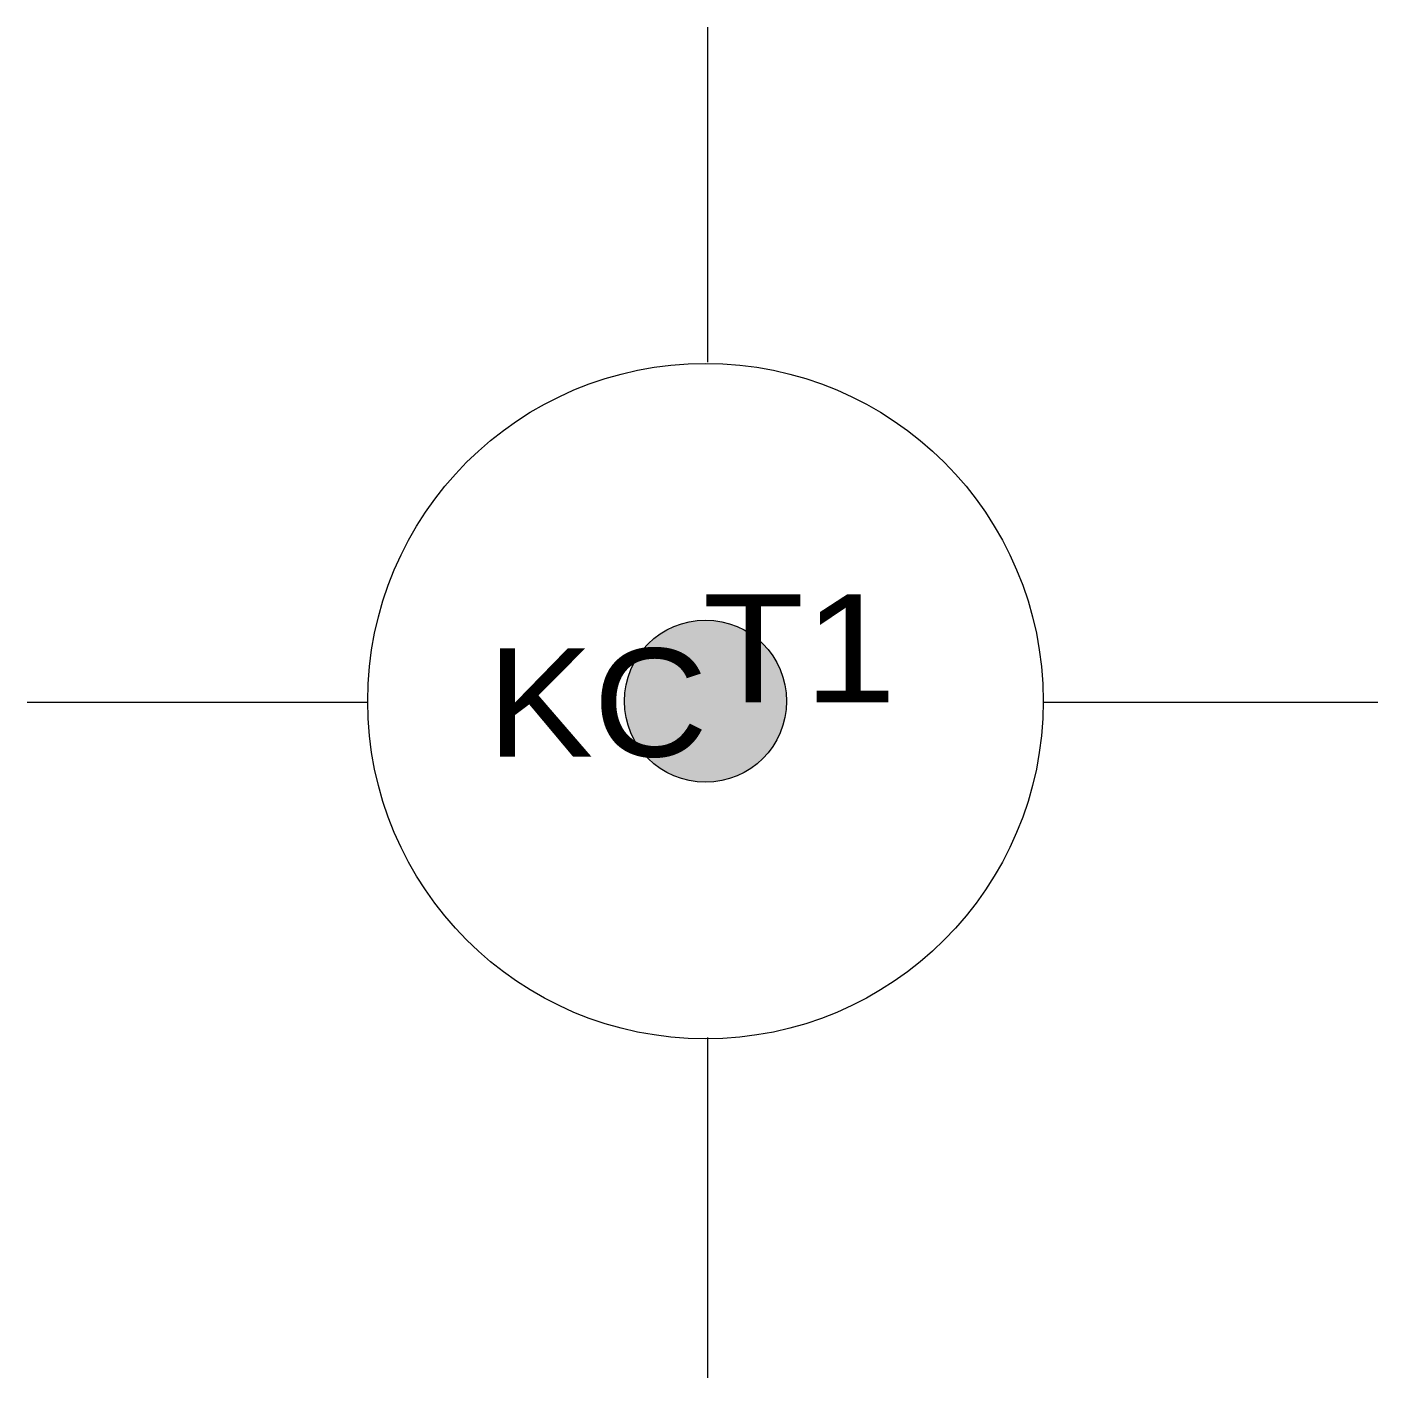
# Model space of a CAD drawing. Header units: metres. Extents: x 549781 to 549900, y 1837791 to 1838050.
# Drawn here: x 549780.63 to 549783.13, y 1838047.52 to 1838050.02 of the extents above; entities that cross this region are included whole.
import ezdxf
from ezdxf.enums import TextEntityAlignment as Align

# ---------------------------------------------------------------- set-up
doc = ezdxf.new("R2010")
doc.units = ezdxf.units.M
doc.header["$LTSCALE"] = 0.08
doc.layers.add('7', color=7, linetype='Continuous', lineweight=13)
doc.layers.add('9', color=7, linetype='Continuous')

msp = doc.modelspace()

# ---------------------------------------------------------------- hatches: boundary and pattern name
at = {"layer": '7'}
msp.add_hatch(color=256, dxfattribs=at).paths.add_polyline_path([(549781.88547, 1838048.62252, 1), (549781.88547, 1838048.92252, 1)])

# ---------------------------------------------------------------- linework, layer by layer
for p, q in [((549781.89, 1838049.4), (549781.89, 1838050.02)), ((549781.26, 1838048.77), (549780.63, 1838048.77)), ((549783.13, 1838048.77), (549782.51, 1838048.77)), ((549781.89, 1838047.52), (549781.89, 1838048.15))]:
    msp.add_line(p, q, dxfattribs=at)
for radius in [0.625, 0.15]:
    msp.add_circle((549781.88547, 1838048.77252), radius, dxfattribs=at)

# ---------------------------------------------------------------- texts
at = {"layer": '7', "width": 1.15}
msp.add_text('T1', height=0.2, dxfattribs=at).set_placement((549781.88, 1838048.77))
at = {"layer": '9', "width": 1.1}
msp.add_text('KC', height=0.2, dxfattribs=at).set_placement((549781.89, 1838048.67), align=Align.RIGHT)

doc.saveas('drawing.dxf')
